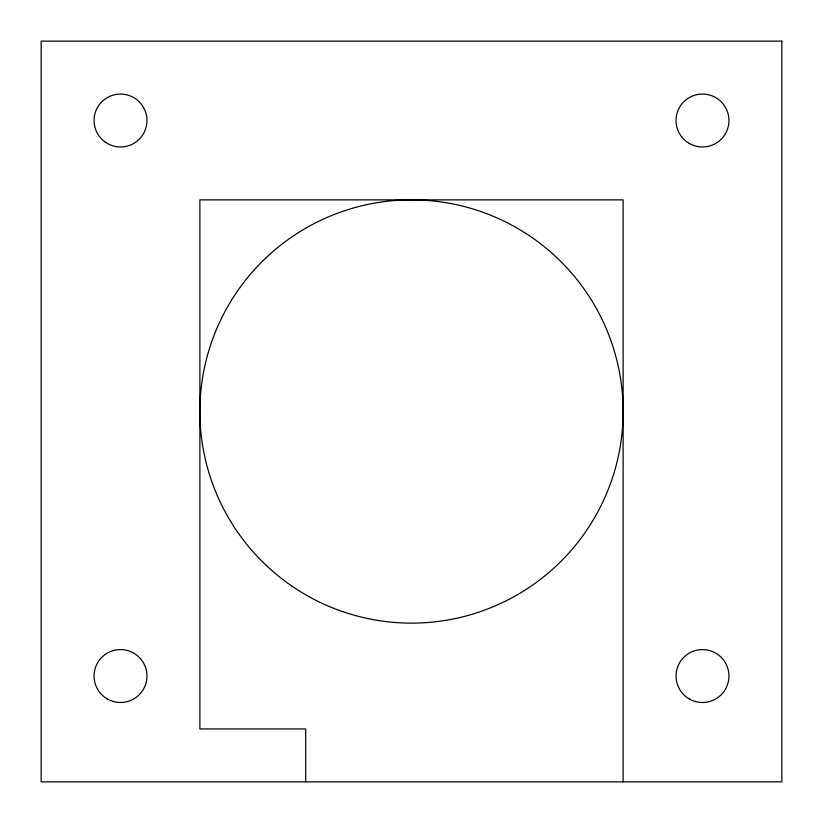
<?xml version="1.0" encoding="UTF-8"?>
<svg xmlns="http://www.w3.org/2000/svg" width="823" height="823" viewBox="0 0 823 823"><rect width="100%" height="100%" fill="white"/><g stroke="black" fill="none" stroke-linecap="round" stroke-linejoin="round"><path stroke-width="1.23" d="M623.124 781.85L623.124 199.876L199.876 199.876L199.876 728.941L305.683 728.941L305.683 781.85M781.85 41.15L41.15 41.15L41.15 781.85L781.85 781.85L781.85 41.15M291.795 586.017A211.624 211.624 0 0 0 622.497 427.909A211.624 211.624 0 0 0 320.209 220.574A211.624 211.624 0 0 0 291.795 586.017M105.282 142.142A26.449 26.449 0 0 0 146.854 122.884A26.449 26.449 0 0 0 109.397 96.507A26.449 26.449 0 0 0 105.282 142.142M107.288 698.943A26.449 26.449 0 0 0 146.967 676.033A26.449 26.449 0 0 0 107.288 653.123A26.449 26.449 0 0 0 107.288 698.943M689.263 698.943A26.449 26.449 0 0 0 728.941 676.033A26.449 26.449 0 0 0 689.263 653.123A26.449 26.449 0 0 0 689.263 698.943M689.263 143.418A26.449 26.449 0 0 0 728.941 120.508A26.449 26.449 0 0 0 689.263 97.598A26.449 26.449 0 0 0 689.263 143.418"/></g></svg>
